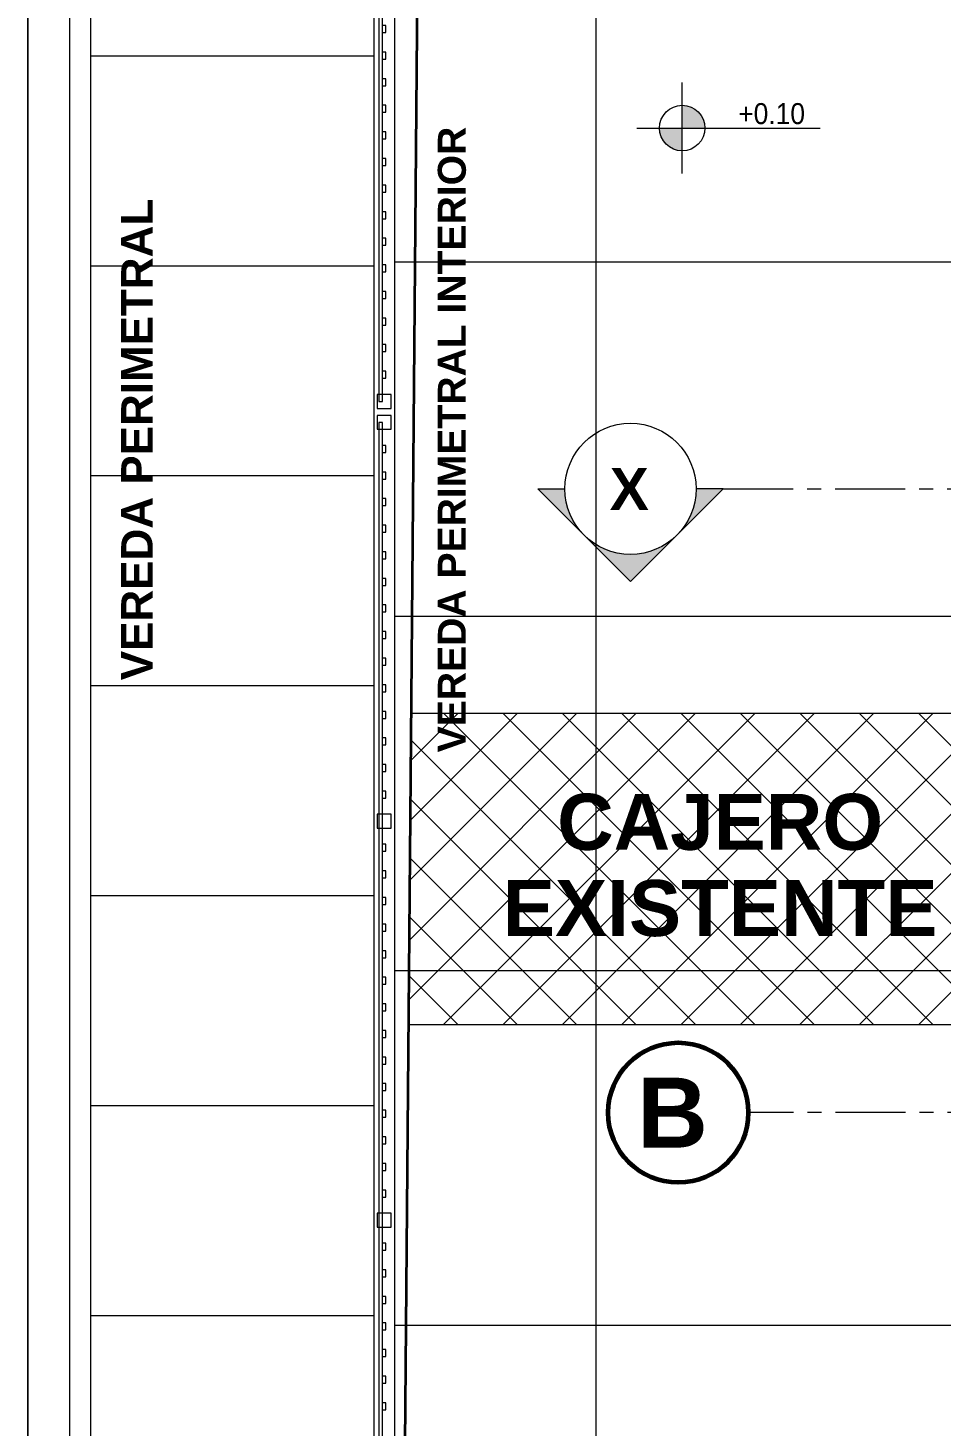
# Model space of a CAD drawing. Header units: inches. Extents: x -38 to 5698, y -33 to 92.
# Drawn here: x -0.3 to 6.22, y 27.71 to 37.7 of the extents above; entities that cross this region are included whole.
import ezdxf

# ---------------------------------------------------------------- set-up
doc = ezdxf.new("R2010")
doc.units = ezdxf.units.IN
doc.header["$MEASUREMENT"] = 0
doc.set_wipeout_variables(frame=1)
doc.header["$PDMODE"] = 1
doc.linetypes.add('Punto & Raya', pattern=[0.65, 0.5, -0.075, 0, -0.075])
doc.linetypes.add('Wipeout_Contour', pattern=[1, 0, -1])
for name, color, linetype in [('02 _ ARQ _ ALB _ Ejes Generales', 7, 'Continuous'), ('08 _ STR _ EXT _ 10 Vereda Exterior', 7, 'Continuous'), ('08 _ STR _ EXT _ Cerco Perimetrico', 7, 'Continuous'), ('08 _ STR _ EXT _ Pista exterior', 7, 'Continuous'), ('Dibujo 2D - General', 7, 'Continuous'), ('ESQUEMAS', 7, 'Continuous'), ('Estructura - 03 LOSA', 7, 'Continuous'), ('Estructura - 04 MURO', 7, 'Continuous'), ('Estructura Compleja - Cubiertas', 7, 'Continuous'), ('Marcador - Secciones', 251, 'Continuous'), ('Notas - Textos', 7, 'Continuous')]:
    doc.layers.add(name, color=color, linetype=linetype)
doc.styles.add('Estilo_Generado_1', font='swisseb.ttf')
doc.styles.add('Estilo_Generado_4', font='swisse.ttf')
doc.styles.add('Estilo_Generado_8', font='arialbd.ttf')

msp = doc.modelspace()

# ---------------------------------------------------------------- hatches: boundary and pattern name
at = {"linetype": 'Continuous', "lineweight": 13, "true_color": 0x636466}
for points in [[(4.374, 36.9847), (4.5365, 36.9847), (4.5241, 37.0469), (4.4889, 37.0996), (4.4362, 37.1348), (4.374, 37.1472)], [(4.374, 36.9847), (4.2115, 36.9847), (4.2239, 36.9225), (4.2591, 36.8698), (4.3118, 36.8346), (4.374, 36.8222)]]:
    msp.add_hatch(color=251, dxfattribs=at).paths.add_polyline_path(points)
at = {"layer": 'ESQUEMAS', "linetype": 'Continuous', "lineweight": 13}
h = msp.add_hatch(dxfattribs=at)
h.set_pattern_fill('BALDOSA_30X30_0002', color=20, style=0, pattern_type=2)
h.set_pattern_definition([(45, (4.62916, 31.69065), (-0.212132, 0.212132), []), (135, (4.62916, 31.69065), (0.212132, 0.212132), [])])
h.paths.add_polyline_path([(6.8409, 30.5796), (6.8409, 32.8017), (2.4363, 32.8017), (2.4174, 30.5796)])
at = {"layer": 'Estructura - 03 LOSA', "linetype": 'Continuous', "lineweight": 13}
h = msp.add_hatch(dxfattribs=at)
h.set_pattern_fill('CEMENTO_PULIDO_Y_BRUÑADO_FA', color=251, style=0, pattern_type=2)
h.set_pattern_definition([(360, (3.7574, 18.3027), (0, 2.53199), []), (90, (3.7574, 18.3027), (-3.6, 0), [])])
h.paths.add_polyline_path([(2.17, 26.0501), (8.8212, 26.0501), (8.8218, 29.4531), (8.822, 30.7001), (8.2502, 30.7001), (8.25, 33.82), (9.07, 33.82), (9.07, 39.9), (23.57, 39.9), (51.57, 39.9), (51.57, 23.3822), (52.92, 23.3822), (52.92, 40.85), (9.07, 40.85), (2.17, 40.85)])
at = {"layer": 'Marcador - Secciones', "linetype": 'Continuous', "lineweight": 13}
for points in [[(3.3416, 34.4067), (3.6729, 34.0755, -0.198912), (3.5357, 34.4067)], [(4.6666, 34.4067), (4.4726, 34.4067, -0.198912), (4.3354, 34.0755)], [(3.6729, 34.0755), (4.0041, 33.7442), (4.3354, 34.0755, -0.414214)]]:
    msp.add_hatch(color=7, dxfattribs=at).paths.add_polyline_path(points)

# ---------------------------------------------------------------- linework, layer by layer
at = {"color": 251, "linetype": 'Continuous', "lineweight": 13, "true_color": 0x636466}
for p, q in [((4.374, 36.6597), (4.374, 37.3097)), ((4.049, 36.9847), (5.3603, 36.9847))]:
    msp.add_line(p, q, dxfattribs=at)
msp.add_circle((4.374, 36.9847), 0.1625, dxfattribs=at)
at = {"layer": '02 _ ARQ _ ALB _ Ejes Generales', "color": 251, "linetype": 'Punto & Raya', "lineweight": 13}
msp.add_line((55.57, 29.95), (4.8454, 29.95), dxfattribs=at)
at = {"layer": '02 _ ARQ _ ALB _ Ejes Generales', "color": 7, "linetype": 'Continuous', "lineweight": 60}
msp.add_circle((4.3454, 29.95), 0.5, dxfattribs=at)
at = {"layer": '02 _ ARQ _ ALB _ Ejes Generales', "color": 7, "linetype": 'Punto & Raya', "lineweight": 13}
msp.add_point((5.8454, 29.95), dxfattribs=at)
msp.add_point((5.8454, 29.95), dxfattribs=at)
at = {"layer": '08 _ STR _ EXT _ 10 Vereda Exterior', "color": 7, "linetype": 'Continuous', "lineweight": 13}
for p, q in [((-0.3, 0), (-0.3, 71.6414)), ((0, 0), (0, 71.6414))]:
    msp.add_line(p, q, dxfattribs=at)
at = {"layer": '08 _ STR _ EXT _ Pista exterior', "color": 7, "linetype": 'Continuous', "lineweight": 13, "flags": 128}
msp.add_lwpolyline([(-0.3, 71.6402), (-0.3, 0)], dxfattribs=at)
at = {"layer": 'ESQUEMAS', "color": 20, "linetype": 'Continuous', "lineweight": 13, "flags": 128}
msp.add_lwpolyline([(6.8409, 30.5796), (6.8409, 32.8017), (2.4363, 32.8017), (2.4174, 30.5796)], close=True, dxfattribs=at)
at = {"layer": 'Estructura Compleja - Cubiertas', "color": 252, "linetype": 'Continuous', "lineweight": 13, "flags": 128}
msp.add_lwpolyline([(2.17, 0.15), (2.17, 39.6322)], dxfattribs=at)
at = {"layer": 'Marcador - Secciones', "color": 251, "linetype": 'Punto & Raya', "lineweight": 13}
msp.add_line((4.6666, 34.4067), (55.9402, 34.4067), dxfattribs=at)
at = {"layer": 'Marcador - Secciones', "color": 7, "linetype": 'Continuous', "lineweight": 13, "flags": 128}
for points in [[(3.6729, 34.0755), (3.3416, 34.4067), (3.5357, 34.4067, 0.198912)], [(4.3354, 34.0755), (4.6666, 34.4067), (4.4726, 34.4067, -0.198912)]]:
    msp.add_lwpolyline(points, format="xyb", dxfattribs=at)
msp.add_lwpolyline([(4.3354, 34.0755), (4.0041, 33.7442), (3.6729, 34.0755)], dxfattribs=at)
at = {"layer": 'Marcador - Secciones', "color": 7, "linetype": 'Continuous', "lineweight": 13}
msp.add_circle((4.0041, 34.4067), 0.4685, dxfattribs=at)

# ---------------------------------------------------------------- texts
at = {"color": 251, "lineweight": 13, "true_color": 0x636466, "insert": (4.774, 37.0108), "char_height": 0.15, "attachment_point": 7, "style": 'Estilo_Generado_4'}
msp.add_mtext('\\A1;{\\W0.900000x;\\pql;\\fSwis721 Ex BT|b0|i0|c0|p34;+0.10}', dxfattribs=at)
at = {"layer": '02 _ ARQ _ ALB _ Ejes Generales', "color": 7, "lineweight": 30, "insert": (4.0528, 30.2), "char_height": 0.5, "attachment_point": 1, "style": 'Estilo_Generado_1'}
msp.add_mtext('\\A1;{\\pql;\\pt0;\\fSwis721 Ex BT|b1|i0|c0|p34;B}', dxfattribs=at)
at = {"layer": 'ESQUEMAS', "color": 7, "linetype": 'Continuous', "lineweight": 13, "insert": (4.645, 32.2278), "char_height": 0.4, "attachment_point": 2, "line_spacing_factor": 0.924085, "style": 'Estilo_Generado_8'}
msp.add_mtext('\\A1;{\\pqc;\\fArial|b1|i0|c0|p34;CAJERO\\P\\pqc;\\fArial|b1|i0|c0|p34;EXISTENTE}', dxfattribs=at)
at = {"layer": 'Marcador - Secciones', "color": 5, "lineweight": 25, "insert": (3.856, 34.2567), "char_height": 0.3, "attachment_point": 7, "style": 'Estilo_Generado_1'}
msp.add_mtext('\\A1;{\\pql;\\pt0;\\fSwis721 Ex BT|b1|i0|c0|p34;X}', dxfattribs=at)
at = {"layer": 'Notas - Textos', "color": 251, "linetype": 'Continuous', "lineweight": 13, "insert": (2.6279, 34.7595), "char_height": 0.2, "attachment_point": 2, "rotation": 90, "style": 'Estilo_Generado_1'}
msp.add_mtext('\\A1;{\\pqc;\\fSwis721 Ex BT|b1|i0|c0|p34;VEREDA PERIMETRAL\\fSwis721 Ex BT|b1|i0|c0|p34; INTERIOR}', dxfattribs=at)

# ---------------------------------------------------------------- next in the draw order: wipeouts: each hides what was drawn before it
at = {"color": 254, "linetype": 'Wipeout_Contour', "lineweight": 0, "ltscale": 83.023543}
msp.add_wipeout([(2.17, 39.6322), (0.15, 39.6322), (0.15, 1.5), (2.17, 1.5)], dxfattribs=at).dxf.layer = 'Estructura Compleja - Cubiertas'

# ---------------------------------------------------------------- next in the draw order: hatches: boundary and pattern name
at = {"layer": 'Estructura Compleja - Cubiertas', "linetype": 'Continuous', "lineweight": 13}
h = msp.add_hatch(dxfattribs=at)
h.set_pattern_fill('CEMENTO_PULIDO_1_50X3_00_69', color=252, style=0, pattern_type=2)
h.set_pattern_definition([(0, (0, 0), (0, 1.5), []), (90, (0, 0), (-3, 0), [])])
h.paths.add_polyline_path([(2.17, 39.6322), (0.15, 39.6322), (0.15, 1.5), (2.17, 1.5)])

# ---------------------------------------------------------------- next in the draw order: linework, layer by layer
at = {"layer": 'Estructura Compleja - Cubiertas', "color": 252, "linetype": 'Continuous', "lineweight": 13, "flags": 128}
msp.add_lwpolyline([(0.15, 1.5), (0.15, 39.6322)], dxfattribs=at)

# ---------------------------------------------------------------- next in the draw order: texts
at = {"layer": 'Notas - Textos', "color": 251, "linetype": 'Continuous', "lineweight": 13, "insert": (0.3657, 34.7595), "char_height": 0.225, "attachment_point": 2, "rotation": 90, "style": 'Estilo_Generado_1'}
msp.add_mtext('\\A1;{\\pqc;\\fSwis721 Ex BT|b1|i0|c0|p34;VEREDA PERIMETRAL}', dxfattribs=at)

# ---------------------------------------------------------------- next in the draw order: wipeouts: each hides what was drawn before it
at = {"color": 254, "linetype": 'Wipeout_Contour', "lineweight": 0, "ltscale": 128.743211}
msp.add_wipeout([(2.17, 40.7822), (2.17, 23.4322), (2.32, 23.4322), (2.32, 40.7822)], dxfattribs=at).dxf.layer = 'Estructura - 04 MURO'

# ---------------------------------------------------------------- next in the draw order: linework, layer by layer
at = {"layer": '08 _ STR _ EXT _ Cerco Perimetrico', "color": 167, "linetype": 'Continuous', "lineweight": 18, "flags": 128}
for points in [[(2.2325, 40.7322), (2.2075, 40.7322), (2.2075, 35.0322), (2.2325, 35.0322)], [(2.295, 35.0822), (2.195, 35.0822), (2.195, 34.9822), (2.295, 34.9822)], [(2.295, 34.9322), (2.195, 34.9322), (2.195, 34.8322), (2.295, 34.8322)], [(2.2325, 34.8822), (2.2075, 34.8822), (2.2075, 23.4822), (2.2325, 23.4822)], [(2.295, 32.0822), (2.195, 32.0822), (2.195, 31.9822), (2.295, 31.9822)], [(2.295, 29.2322), (2.195, 29.2322), (2.195, 29.1322), (2.295, 29.1322)]]:
    msp.add_lwpolyline(points, close=True, dxfattribs=at)
for points in [[(2.2325, 37.6672), (2.2575, 37.6672), (2.2575, 37.7172), (2.2325, 37.7172)], [(2.2325, 37.4772), (2.2575, 37.4772), (2.2575, 37.5272), (2.2325, 37.5272)], [(2.2325, 37.2872), (2.2575, 37.2872), (2.2575, 37.3372), (2.2325, 37.3372)], [(2.2325, 37.0972), (2.2575, 37.0972), (2.2575, 37.1472), (2.2325, 37.1472)], [(2.2325, 36.9072), (2.2575, 36.9072), (2.2575, 36.9572), (2.2325, 36.9572)], [(2.2325, 36.7172), (2.2575, 36.7172), (2.2575, 36.7672), (2.2325, 36.7672)], [(2.2325, 36.5272), (2.2575, 36.5272), (2.2575, 36.5772), (2.2325, 36.5772)], [(2.2325, 36.3372), (2.2575, 36.3372), (2.2575, 36.3872), (2.2325, 36.3872)], [(2.2325, 36.1472), (2.2575, 36.1472), (2.2575, 36.1972), (2.2325, 36.1972)], [(2.2325, 35.9572), (2.2575, 35.9572), (2.2575, 36.0072), (2.2325, 36.0072)], [(2.2325, 35.7672), (2.2575, 35.7672), (2.2575, 35.8172), (2.2325, 35.8172)], [(2.2325, 35.5772), (2.2575, 35.5772), (2.2575, 35.6272), (2.2325, 35.6272)], [(2.2325, 35.3872), (2.2575, 35.3872), (2.2575, 35.4372), (2.2325, 35.4372)], [(2.2325, 35.1972), (2.2575, 35.1972), (2.2575, 35.2472), (2.2325, 35.2472)], [(2.2325, 34.6672), (2.2575, 34.6672), (2.2575, 34.7172), (2.2325, 34.7172)], [(2.2325, 34.4772), (2.2575, 34.4772), (2.2575, 34.5272), (2.2325, 34.5272)], [(2.2325, 34.2872), (2.2575, 34.2872), (2.2575, 34.3372), (2.2325, 34.3372)], [(2.2325, 34.0972), (2.2575, 34.0972), (2.2575, 34.1472), (2.2325, 34.1472)], [(2.2325, 33.9072), (2.2575, 33.9072), (2.2575, 33.9572), (2.2325, 33.9572)], [(2.2325, 33.7172), (2.2575, 33.7172), (2.2575, 33.7672), (2.2325, 33.7672)], [(2.2325, 33.5272), (2.2575, 33.5272), (2.2575, 33.5772), (2.2325, 33.5772)], [(2.2325, 33.3372), (2.2575, 33.3372), (2.2575, 33.3872), (2.2325, 33.3872)], [(2.2325, 33.1472), (2.2575, 33.1472), (2.2575, 33.1972), (2.2325, 33.1972)], [(2.2325, 32.9572), (2.2575, 32.9572), (2.2575, 33.0072), (2.2325, 33.0072)], [(2.2325, 32.7672), (2.2575, 32.7672), (2.2575, 32.8172), (2.2325, 32.8172)], [(2.2325, 32.5772), (2.2575, 32.5772), (2.2575, 32.6272), (2.2325, 32.6272)], [(2.2325, 32.3872), (2.2575, 32.3872), (2.2575, 32.4372), (2.2325, 32.4372)], [(2.2325, 32.1972), (2.2575, 32.1972), (2.2575, 32.2472), (2.2325, 32.2472)], [(2.2325, 31.8172), (2.2575, 31.8172), (2.2575, 31.8672), (2.2325, 31.8672)], [(2.2325, 31.6272), (2.2575, 31.6272), (2.2575, 31.6772), (2.2325, 31.6772)], [(2.2325, 31.4372), (2.2575, 31.4372), (2.2575, 31.4872), (2.2325, 31.4872)], [(2.2325, 31.2472), (2.2575, 31.2472), (2.2575, 31.2972), (2.2325, 31.2972)], [(2.2325, 31.0572), (2.2575, 31.0572), (2.2575, 31.1072), (2.2325, 31.1072)], [(2.2325, 30.8672), (2.2575, 30.8672), (2.2575, 30.9172), (2.2325, 30.9172)], [(2.2325, 30.6772), (2.2575, 30.6772), (2.2575, 30.7272), (2.2325, 30.7272)], [(2.2325, 30.4872), (2.2575, 30.4872), (2.2575, 30.5372), (2.2325, 30.5372)], [(2.2325, 30.2972), (2.2575, 30.2972), (2.2575, 30.3472), (2.2325, 30.3472)], [(2.2325, 30.1072), (2.2575, 30.1072), (2.2575, 30.1572), (2.2325, 30.1572)], [(2.2325, 29.9172), (2.2575, 29.9172), (2.2575, 29.9672), (2.2325, 29.9672)], [(2.2325, 29.7272), (2.2575, 29.7272), (2.2575, 29.7772), (2.2325, 29.7772)], [(2.2325, 29.5372), (2.2575, 29.5372), (2.2575, 29.5872), (2.2325, 29.5872)], [(2.2325, 29.3472), (2.2575, 29.3472), (2.2575, 29.3972), (2.2325, 29.3972)], [(2.2325, 28.9672), (2.2575, 28.9672), (2.2575, 29.0172), (2.2325, 29.0172)], [(2.2325, 28.7772), (2.2575, 28.7772), (2.2575, 28.8272), (2.2325, 28.8272)], [(2.2325, 28.5872), (2.2575, 28.5872), (2.2575, 28.6372), (2.2325, 28.6372)], [(2.2325, 28.3972), (2.2575, 28.3972), (2.2575, 28.4472), (2.2325, 28.4472)], [(2.2325, 28.2072), (2.2575, 28.2072), (2.2575, 28.2572), (2.2325, 28.2572)], [(2.2325, 28.0172), (2.2575, 28.0172), (2.2575, 28.0672), (2.2325, 28.0672)], [(2.2325, 27.8272), (2.2575, 27.8272), (2.2575, 27.8772), (2.2325, 27.8772)]]:
    msp.add_lwpolyline(points, dxfattribs=at)
at = {"layer": 'Dibujo 2D - General', "color": 1, "linetype": 'Continuous', "lineweight": 35}
msp.add_lwpolyline([(2.7665, 71.6153), (2.17, 1.5), (70.4584, 1.5), (71.3118, 70.8183)], close=True, dxfattribs=at)
at = {"layer": 'Estructura - 03 LOSA', "color": 7, "linetype": 'Continuous', "lineweight": 18}
msp.add_line((2.17, 50.85), (2.17, 26.0501), dxfattribs=at)
at = {"layer": 'Estructura - 04 MURO', "color": 7, "linetype": 'Continuous', "lineweight": 13, "flags": 128}
for points in [[(2.17, 40.7822), (2.17, 23.4322)], [(2.32, 23.4322), (2.32, 40.7822)]]:
    msp.add_lwpolyline(points, dxfattribs=at)

doc.saveas('drawing.dxf')
